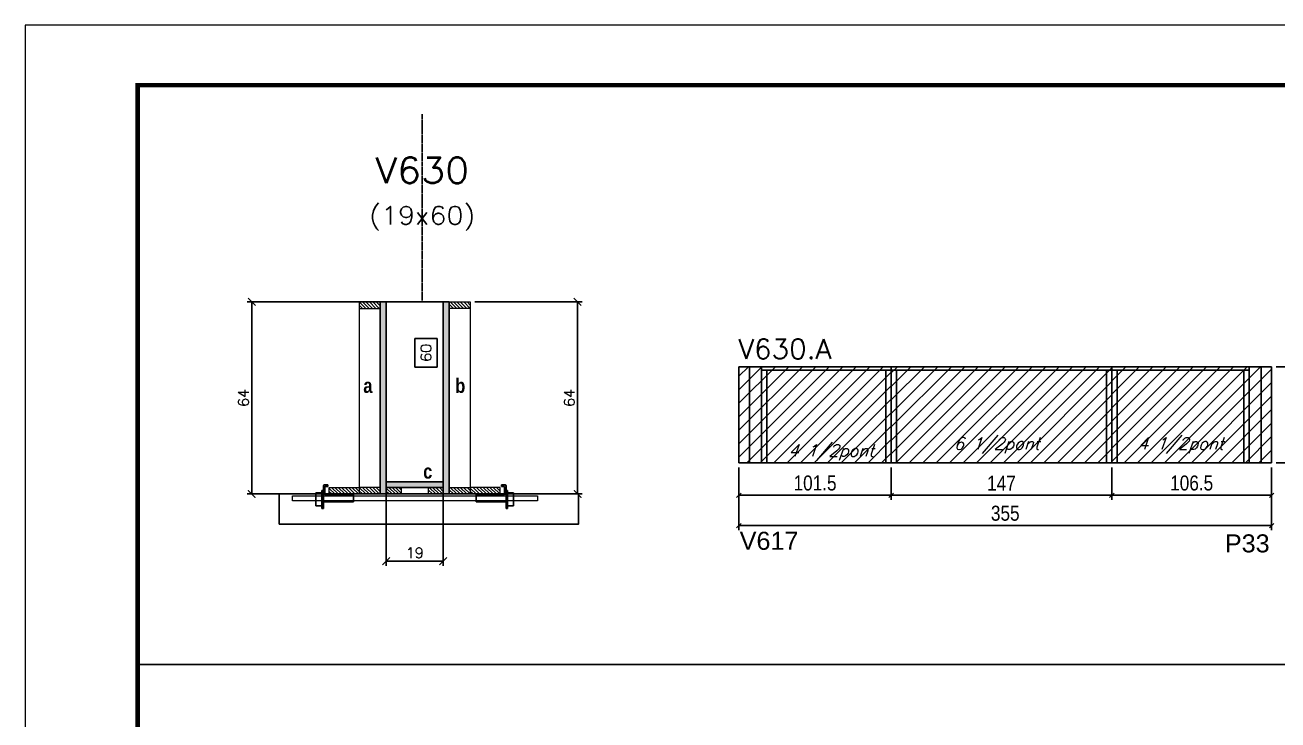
# Model space of a CAD drawing. Extents: x -20960 to -5926, y -2106 to 21915.
# Drawn here: x -7452 to -6617, y 12264 to 12727 of the extents above; entities that cross this region are included whole.
import ezdxf
from ezdxf.enums import TextEntityAlignment as Align

# ---------------------------------------------------------------- set-up
doc = ezdxf.new("R2010")
doc.units = 0
doc.linetypes.add('DASHED', pattern=[0.75, 0.5, -0.25])
doc.linetypes.add('HIDDEN', pattern=[0.375, 0.25, -0.125])
for name, color, linetype in [('5', 5, 'Continuous'), ('barrote', 251, 'Continuous'), ('COTA', 241, 'Continuous'), ('Cota Seção (2x)', 4, 'Continuous'), ('detalhes', 4, 'Continuous'), ('Painéis', 200, 'Continuous'), ('presilha', 1, 'Continuous'), ('Reaproveitamento', 251, 'Continuous'), ('SARR_2.2x7', 40, 'Continuous'), ('SARR_3.5x7', 81, 'Continuous'), ('texto', 7, 'Continuous'), ('Texto de Titulo', 7, 'Continuous'), ('Texto Qtd Sarr', 242, 'Continuous')]:
    doc.layers.add(name, color=color, linetype=linetype)
for name, color, linetype, lineweight in [('CONCRETO', 251, 'Continuous', 25), ('Folhas', 255, 'Continuous', 9), ('Hachura', 251, 'Continuous', 9), ('Madeira', 126, 'Continuous', 18), ('SARRAFO DE PRESSAO', 251, 'DASHED', 9), ('SCO-___-LAJ', 2, 'Continuous', 0), ('Texto Seção', 7, 'Continuous', 15)]:
    doc.layers.add(name, color=color, linetype=linetype, lineweight=lineweight)
doc.styles.add('COTA TECNICA', font='techl___.ttf', dxfattribs={"height": 10})
doc.styles.add('REGUA-120', font='ROMANS.shx', dxfattribs={"height": 15})
doc.styles.add('Romans', font='romans.shx')
doc.styles.get("Standard").update_dxf_attribs({"font": 'arial.ttf'})
doc.styles.add('TECNICA', font='techb___.ttf', dxfattribs={"height": 10})
doc.dimstyles.new('Cota Seção (2x)', dxfattribs={"dimtxt": 7, "dimasz": 5, "dimexe": 3, "dimexo": 3, "dimgap": 2, "dimtad": 3, "dimdec": 1, "dimlfac": 0.5, "dimzin": 12, "dimdsep": 46, "dimtxsty": 'Romans', "dimblk": 'ARCHTICK', "dimcen": 0, "dimclrd": 4, "dimclre": 4, "dimclrt": 1, "dimadec": 1, "dimazin": 3, "dimtfac": 1, "dimtdec": 1, "dimtmove": 0, "dimatfit": 3, "dimldrblk": 'OBLIQUE', "dimfxl": 1, "dimtolj": 1, "dimtzin": 12, "dimarcsym": 0})
doc.dimstyles.new('Cota Seção interna', dxfattribs={"dimtxt": 7, "dimasz": 6, "dimexe": 0.18, "dimexo": 2, "dimgap": -4, "dimtad": 3, "dimdec": 1, "dimlfac": 0.5, "dimzin": 12, "dimdsep": 46, "dimtxsty": 'Romans', "dimblk": 'ARCHTICK', "dimcen": 0.09, "dimse1": 1, "dimse2": 1, "dimsd1": 1, "dimsd2": 1, "dimclrd": 180, "dimclre": 5, "dimclrt": 1, "dimadec": 0, "dimazin": 3, "dimtfac": 1, "dimtdec": 1, "dimtofl": 0, "dimtmove": 0, "dimatfit": 3, "dimldrblk": 'ARCHTICK', "dimfxl": 1, "dimtolj": 1, "dimtzin": 0, "dimarcsym": 0})
doc.dimstyles.new('PAINEL', dxfattribs={"dimtxt": 10, "dimasz": 3, "dimexe": 3, "dimexo": 3, "dimgap": 3, "dimtad": 1, "dimdec": 1, "dimzin": 12, "dimdsep": 46, "dimtxsty": 'COTA TECNICA', "dimblk1": 'OBLIQUE', "dimblk2": 'OBLIQUE', "dimsah": 1, "dimcen": 0.9, "dimclrd": 4, "dimclre": 4, "dimclrt": 240, "dimadec": 1, "dimazin": 3, "dimtfac": 1, "dimtdec": 1, "dimtmove": 0, "dimatfit": 3, "dimfxl": 1, "dimtolj": 1, "dimtzin": 12, "dimarcsym": 0})
pattern_1 = [(315, (15745.3517, 4184.8863), (1.12253202, 1.12253202), [])]
pattern_2 = [(315, (15745.3517, 4111.2863), (1.12253202, 1.12253202), [])]
pattern_3 = [(45, (-147499.0506, -18102.5706), (-4.49012806, 4.49012806), [])]

# ---------------------------------------------------------------- blocks, each defined once
blk = doc.blocks.new('9999999999')
at = {"layer": 'Folhas'}
blk.add_lwpolyline([(98138.98, 34190.21), (99623.98, 34190.21), (99623.98, 35240.21), (98138.98, 35240.21)], close=True, dxfattribs=at)
at = {"layer": 'Folhas', "color": 30, "const_width": 3}
blk.add_lwpolyline([(98213.98, 34230.21), (99583.98, 34230.21), (99583.98, 35200.21), (98213.98, 35200.21)], close=True, dxfattribs=at)
blk = doc.blocks.new('_Oblique')
at = {"color": 0, "linetype": 'ByBlock', "lineweight": -2}
blk.add_line((-0.5, -0.5), (0.5, 0.5), dxfattribs=at)
blk = doc.blocks.new('*D1032')
at = {"layer": 'COTA', "color": 4, "linetype": 'ByBlock', "lineweight": -2, "transparency": 16777216}
for p, q in [((-6618.26, 12499.28), (-6584.26, 12499.28)), ((-6587.26, 12499.28), (-6587.26, 12435.28)), ((-6618.26, 12435.28), (-6584.26, 12435.28))]:
    blk.add_line(p, q, dxfattribs=at)
at = {"layer": 'Defpoints', "color": 0, "linetype": 'ByBlock', "transparency": 16777216}
for p in [(-6621.26, 12499.28), (-6621.26, 12435.28), (-6587.26, 12435.28)]:
    blk.add_point(p, dxfattribs=at)
at = {"layer": 'COTA', "color": 4, "linetype": 'ByBlock', "lineweight": -2, "transparency": 16777216, "xscale": 3, "yscale": 3, "zscale": 3}
for p, rotation in [((-6587.26, 12499.28), 90), ((-6587.26, 12435.28), 270)]:
    blk.add_blockref('_Oblique', p, dxfattribs=dict(at, rotation=rotation))
at = {"layer": 'COTA', "color": 240, "linetype": 'ByBlock', "transparency": 16777216, "insert": (-6595.36, 12467.28), "char_height": 10, "attachment_point": 5, "rotation": 90, "style": 'COTA TECNICA'}
blk.add_mtext('\\A1;64', dxfattribs=at)
blk = doc.blocks.new('_ArchTick')
at = {"color": 0, "linetype": 'ByBlock', "const_width": 0.15}
blk.add_lwpolyline([(-0.5, -0.5), (0.5, 0.5)], dxfattribs=at)
blk = doc.blocks.new('*D1036')
at = {"layer": 'COTA', "color": 4, "lineweight": -2, "transparency": 16777216}
for p, q in [((-7214.27, 12542.53), (-7303.92, 12542.53)), ((-7300.92, 12414.53), (-7300.92, 12542.53)), ((-7252.27, 12414.53), (-7303.92, 12414.53))]:
    blk.add_line(p, q, dxfattribs=at)
at = {"layer": 'Defpoints', "color": 0, "transparency": 16777216}
for p in [(-7300.92, 12542.53), (-7211.27, 12542.53), (-7249.27, 12414.53)]:
    blk.add_point(p, dxfattribs=at)
at = {"layer": 'COTA', "color": 4, "lineweight": -2, "transparency": 16777216, "xscale": 5, "yscale": 5, "zscale": 5}
for p, rotation in [((-7300.92, 12542.53), 90), ((-7300.92, 12414.53), 270)]:
    blk.add_blockref('_ArchTick', p, dxfattribs=dict(at, rotation=rotation))
at = {"layer": 'COTA', "color": 1, "transparency": 16777216, "insert": (-7306.42, 12478.53), "char_height": 7, "attachment_point": 5, "rotation": 90, "style": 'Romans'}
blk.add_mtext('\\A1;64', dxfattribs=at)
blk = doc.blocks.new('*D1037')
at = {"layer": 'COTA', "color": 4, "lineweight": -2, "transparency": 16777216}
for p, q in [((-7152.28, 12542.53), (-7080.79, 12542.53)), ((-7083.79, 12414.53), (-7083.79, 12542.53)), ((-7132.27, 12414.53), (-7080.79, 12414.53))]:
    blk.add_line(p, q, dxfattribs=at)
at = {"layer": 'Defpoints', "color": 0, "transparency": 16777216}
for p in [(-7155.28, 12542.53), (-7083.79, 12542.53), (-7135.27, 12414.53)]:
    blk.add_point(p, dxfattribs=at)
at = {"layer": 'COTA', "color": 4, "lineweight": -2, "transparency": 16777216, "xscale": 5, "yscale": 5, "zscale": 5}
for p, rotation in [((-7083.79, 12542.53), 90), ((-7083.79, 12414.53), 270)]:
    blk.add_blockref('_ArchTick', p, dxfattribs=dict(at, rotation=rotation))
at = {"layer": 'COTA', "color": 1, "transparency": 16777216, "insert": (-7089.29, 12478.53), "char_height": 7, "attachment_point": 5, "rotation": 90, "style": 'Romans'}
blk.add_mtext('\\A1;64', dxfattribs=at)
blk = doc.blocks.new('*D1038')
at = {"layer": 'Cota Seção (2x)', "color": 180, "lineweight": -2, "transparency": 16777216}
for p, q in [((-7177.27, 12518.03), (-7192.27, 12518.03)), ((-7192.27, 12518.03), (-7192.27, 12499.03)), ((-7177.27, 12499.03), (-7177.27, 12518.03)), ((-7192.27, 12499.03), (-7177.27, 12499.03))]:
    blk.add_line(p, q, dxfattribs=at)
at = {"layer": 'Defpoints', "color": 0, "transparency": 16777216}
for p in [(-7173.28, 12542.53), (-7173.27, 12542.53), (-7173.27, 12422.53)]:
    blk.add_point(p, dxfattribs=at)
at = {"layer": 'Cota Seção (2x)', "color": 1, "transparency": 16777216, "insert": (-7184.77, 12508.53), "char_height": 7, "attachment_point": 5, "rotation": 90, "style": 'Romans'}
blk.add_mtext('\\A1;60', dxfattribs=at)
blk = doc.blocks.new('titulo1')
at = {"layer": 'Defpoints', "color": 252, "linetype": 'HIDDEN', "ltscale": 2}
blk.add_line((0, 0), (0, 125), dxfattribs=at)
at = {"layer": 'Defpoints', "style": 'Romans', "oblique": 15}
blk.add_attdef('FOLHA', text='', height=10, dxfattribs=at).set_placement((0, 15.58), align=Align.MIDDLE_CENTER)
at = {"layer": 'Texto Qtd Sarr', "color": 3, "style": 'Romans', "oblique": 15}
for tag, height, p in [('TITULO', 17, (0, 71.45)), ('SEÇÃO', 12, (0, 41.55))]:
    blk.add_attdef(tag, text='', height=height, dxfattribs=at).set_placement(p, align=Align.MIDDLE_CENTER)
blk = doc.blocks.new('PRESILHA METÁLICA 1')
at = {"layer": 'presilha'}
for p, q in [((0, 13), (6, 13)), ((0, 13), (0, 0)), ((6, 15.5), (7.5, 15.5)), ((6, -2.5), (6, 15.5)), ((6, 13), (6, 0)), ((7.5, 10.6), (7.5, 19.9)), ((7.5, 15.5), (7.5, -2.5)), ((12, 21), (8.6, 21)), ((9, 11.6), (9, 18.9)), ((12, 19.5), (9.6, 19.5)), ((12, 21), (12, 19.5)), ((6, 0), (0, 0)), ((37.5, 4.1), (7.5, 4.1)), ((37.5, 11), (9.6, 11)), ((37.5, 11), (37.5, 4.1)), ((7.5, -2.5), (6, -2.5))]:
    blk.add_line(p, q, dxfattribs=at)
for centre, radius, start, end in [((8.6, 19.9), 1.14, 90, 180), ((9.6, 18.9), 0.57, 90, 180), ((9.6, 11.6), 0.57, 180, 270)]:
    blk.add_arc(centre, radius, start, end, dxfattribs=at)
blk = doc.blocks.new('*D1039')
at = {"layer": 'COTA', "color": 4, "lineweight": -2, "transparency": 16777216}
for p, q in [((-7211.27, 12415.93), (-7211.27, 12366.8)), ((-7173.27, 12415.93), (-7173.27, 12366.8)), ((-7211.27, 12369.8), (-7173.27, 12369.8))]:
    blk.add_line(p, q, dxfattribs=at)
at = {"layer": 'Defpoints', "color": 0, "transparency": 16777216}
for p in [(-7211.27, 12418.93), (-7173.27, 12418.93), (-7173.27, 12369.8)]:
    blk.add_point(p, dxfattribs=at)
at = {"layer": 'COTA', "color": 4, "lineweight": -2, "transparency": 16777216, "xscale": 5, "yscale": 5, "zscale": 5, "rotation": 180}
blk.add_blockref('_ArchTick', (-7211.27, 12369.8), dxfattribs=at)
at = {"layer": 'COTA', "color": 4, "lineweight": -2, "transparency": 16777216, "xscale": 5, "yscale": 5, "zscale": 5}
blk.add_blockref('_ArchTick', (-7173.27, 12369.8), dxfattribs=at)
at = {"layer": 'COTA', "color": 1, "transparency": 16777216, "insert": (-7192.27, 12375.3), "char_height": 7, "attachment_point": 5, "style": 'Romans'}
blk.add_mtext('\\A1;19', dxfattribs=at)
blk = doc.blocks.new('*D1166')
at = {"layer": 'COTA', "color": 4, "lineweight": -2, "ltscale": 25, "transparency": 16777216}
for p, q in [((-6976.26, 12432.28), (-6976.26, 12410.68)), ((-6874.76, 12432.28), (-6874.76, 12410.68)), ((-6976.26, 12413.68), (-6874.76, 12413.68))]:
    blk.add_line(p, q, dxfattribs=at)
at = {"layer": 'Defpoints', "color": 0, "ltscale": 25, "transparency": 16777216}
for p in [(-6976.26, 12435.28), (-6874.76, 12435.28), (-6874.76, 12413.68)]:
    blk.add_point(p, dxfattribs=at)
at = {"layer": 'COTA', "color": 4, "lineweight": -2, "ltscale": 25, "transparency": 16777216, "xscale": 3, "yscale": 3, "zscale": 3, "rotation": 180}
blk.add_blockref('_Oblique', (-6976.26, 12413.68), dxfattribs=at)
at = {"layer": 'COTA', "color": 4, "lineweight": -2, "ltscale": 25, "transparency": 16777216, "xscale": 3, "yscale": 3, "zscale": 3}
blk.add_blockref('_Oblique', (-6874.76, 12413.68), dxfattribs=at)
at = {"layer": 'COTA', "color": 240, "ltscale": 25, "transparency": 16777216, "insert": (-6925.51, 12421.79), "char_height": 10, "attachment_point": 5, "style": 'COTA TECNICA'}
blk.add_mtext('\\A1;101.5', dxfattribs=at)
blk = doc.blocks.new('*D1167')
at = {"layer": 'COTA', "color": 4, "lineweight": -2, "ltscale": 25, "transparency": 16777216}
for p, q in [((-6874.76, 12432.28), (-6874.76, 12410.68)), ((-6727.76, 12432.28), (-6727.76, 12410.68)), ((-6874.76, 12413.68), (-6727.76, 12413.68))]:
    blk.add_line(p, q, dxfattribs=at)
at = {"layer": 'Defpoints', "color": 0, "ltscale": 25, "transparency": 16777216}
for p in [(-6874.76, 12435.28), (-6727.76, 12435.28), (-6727.76, 12413.68)]:
    blk.add_point(p, dxfattribs=at)
at = {"layer": 'COTA', "color": 4, "lineweight": -2, "ltscale": 25, "transparency": 16777216, "xscale": 3, "yscale": 3, "zscale": 3, "rotation": 180}
blk.add_blockref('_Oblique', (-6874.76, 12413.68), dxfattribs=at)
at = {"layer": 'COTA', "color": 4, "lineweight": -2, "ltscale": 25, "transparency": 16777216, "xscale": 3, "yscale": 3, "zscale": 3}
blk.add_blockref('_Oblique', (-6727.76, 12413.68), dxfattribs=at)
at = {"layer": 'COTA', "color": 240, "ltscale": 25, "transparency": 16777216, "insert": (-6801.26, 12421.75), "char_height": 10, "attachment_point": 5, "style": 'COTA TECNICA'}
blk.add_mtext('\\A1;147', dxfattribs=at)
blk = doc.blocks.new('*D1168')
at = {"layer": 'COTA', "color": 4, "lineweight": -2, "ltscale": 25, "transparency": 16777216}
for p, q in [((-6727.76, 12432.28), (-6727.76, 12410.68)), ((-6621.26, 12432.28), (-6621.26, 12410.68)), ((-6727.76, 12413.68), (-6621.26, 12413.68))]:
    blk.add_line(p, q, dxfattribs=at)
at = {"layer": 'Defpoints', "color": 0, "ltscale": 25, "transparency": 16777216}
for p in [(-6727.76, 12435.28), (-6621.26, 12435.28), (-6621.26, 12413.68)]:
    blk.add_point(p, dxfattribs=at)
at = {"layer": 'COTA', "color": 4, "lineweight": -2, "ltscale": 25, "transparency": 16777216, "xscale": 3, "yscale": 3, "zscale": 3, "rotation": 180}
blk.add_blockref('_Oblique', (-6727.76, 12413.68), dxfattribs=at)
at = {"layer": 'COTA', "color": 4, "lineweight": -2, "ltscale": 25, "transparency": 16777216, "xscale": 3, "yscale": 3, "zscale": 3}
blk.add_blockref('_Oblique', (-6621.26, 12413.68), dxfattribs=at)
at = {"layer": 'COTA', "color": 240, "ltscale": 25, "transparency": 16777216, "insert": (-6674.51, 12421.79), "char_height": 10, "attachment_point": 5, "style": 'COTA TECNICA'}
blk.add_mtext('\\A1;106.5', dxfattribs=at)
blk = doc.blocks.new('*D1169')
at = {"layer": 'COTA', "color": 4, "lineweight": -2, "ltscale": 25, "transparency": 16777216}
for p, q in [((-6976.26, 12432.28), (-6976.26, 12390.44)), ((-6621.26, 12432.28), (-6621.26, 12390.44)), ((-6621.26, 12393.44), (-6976.26, 12393.44))]:
    blk.add_line(p, q, dxfattribs=at)
at = {"layer": 'Defpoints', "color": 0, "ltscale": 25, "transparency": 16777216}
for p in [(-6976.26, 12435.28), (-6621.26, 12435.28), (-6976.26, 12393.44)]:
    blk.add_point(p, dxfattribs=at)
at = {"layer": 'COTA', "color": 4, "lineweight": -2, "ltscale": 25, "transparency": 16777216, "xscale": 3, "yscale": 3, "zscale": 3, "rotation": 180}
blk.add_blockref('_Oblique', (-6976.26, 12393.44), dxfattribs=at)
at = {"layer": 'COTA', "color": 4, "lineweight": -2, "ltscale": 25, "transparency": 16777216, "xscale": 3, "yscale": 3, "zscale": 3}
blk.add_blockref('_Oblique', (-6621.26, 12393.44), dxfattribs=at)
at = {"layer": 'COTA', "color": 240, "ltscale": 25, "transparency": 16777216, "insert": (-6798.76, 12401.66), "char_height": 10, "attachment_point": 5, "style": 'COTA TECNICA'}
blk.add_mtext('\\A1;355', dxfattribs=at)

msp = doc.modelspace()

# ---------------------------------------------------------------- hatches: boundary and pattern name
at = {"layer": 'Hachura'}
h = msp.add_hatch(dxfattribs=at)
h.set_pattern_fill('ANSI31', color=256, scale=0.5, angle=270, style=0)
h.set_pattern_definition([(315, (15745.3517, 4234.8863), (1.12253202, 1.12253202), [])])
h.paths.add_polyline_path([(-7215.27, 12538.13), (-7215.27, 12542.53), (-7229.27, 12542.53), (-7229.27, 12538.13)])
h = msp.add_hatch(color=256, dxfattribs=at)
h.dxf.hatch_style = 1
h.paths.add_polyline_path([(-7215.27, 12542.53), (-7211.27, 12542.53), (-7211.27, 12414.53), (-7215.27, 12414.53)])
h = msp.add_hatch(color=256, dxfattribs=at)
h.dxf.hatch_style = 1
h.paths.add_polyline_path([(-7169.28, 12542.53), (-7173.28, 12542.53), (-7173.27, 12414.53), (-7169.27, 12414.53)])
h = msp.add_hatch(dxfattribs=at)
h.set_pattern_fill('ANSI31', color=256, scale=0.5, angle=270, style=0)
h.set_pattern_definition([(315, (15745.3613, 4234.8863), (1.12253202, 1.12253202), [])])
h.paths.add_polyline_path([(-7169.28, 12538.13), (-7169.28, 12542.53), (-7155.28, 12542.53), (-7155.28, 12538.13)])
h = msp.add_hatch(dxfattribs=at)
h.set_pattern_fill('ANSI31', color=256, scale=0.5, angle=270, style=0)
h.set_pattern_definition(pattern_1)
h.paths.add_polyline_path([(-7249.27, 12414.53), (-7249.27, 12418.93), (-7229.27, 12418.93), (-7229.27, 12414.53)])
h = msp.add_hatch(dxfattribs=at)
h.set_pattern_fill('ANSI31', color=256, scale=0.5, angle=270, style=0)
h.set_pattern_definition(pattern_2)
h.paths.add_polyline_path([(-7215.27, 12414.53), (-7215.27, 12418.93), (-7229.27, 12418.93), (-7229.27, 12414.53)])
h = msp.add_hatch(color=256, dxfattribs=at)
h.dxf.hatch_style = 1
h.paths.add_polyline_path([(-7211.27, 12418.93), (-7211.27, 12422.53), (-7173.27, 12422.53), (-7173.27, 12418.93)])
h = msp.add_hatch(dxfattribs=at)
h.set_pattern_fill('ANSI31', color=256, scale=0.5, angle=270, style=0)
h.set_pattern_definition(pattern_1)
h.paths.add_polyline_path([(-7211.27, 12414.53), (-7211.27, 12418.93), (-7201.27, 12418.93), (-7201.27, 12414.53)])
h = msp.add_hatch(dxfattribs=at)
h.set_pattern_fill('ANSI31', color=256, scale=0.5, angle=270, style=0)
h.set_pattern_definition(pattern_1)
h.paths.add_polyline_path([(-7173.27, 12414.53), (-7173.27, 12418.93), (-7183.27, 12418.93), (-7183.27, 12414.53)])
h = msp.add_hatch(dxfattribs=at)
h.set_pattern_fill('ANSI31', color=256, scale=0.5, angle=270, style=0)
h.set_pattern_definition(pattern_2)
h.paths.add_polyline_path([(-7169.27, 12414.53), (-7169.27, 12418.93), (-7155.27, 12418.93), (-7155.27, 12414.53)])
h = msp.add_hatch(dxfattribs=at)
h.set_pattern_fill('ANSI31', color=256, scale=0.5, angle=270, style=0)
h.set_pattern_definition(pattern_1)
h.paths.add_polyline_path([(-7135.27, 12414.53), (-7135.27, 12418.93), (-7155.27, 12418.93), (-7155.27, 12414.53)])
at = {"layer": 'Reaproveitamento', "linetype": 'ByBlock'}
h = msp.add_hatch(dxfattribs=at)
h.set_pattern_fill('ANSI31', color=256, scale=2)
h.set_pattern_definition(pattern_3)
h.paths.add_polyline_path([(-6976.26, 12499.28), (-6976.26, 12435.28), (-6874.76, 12435.28), (-6874.76, 12499.28)])
h.paths.add_polyline_path([(-6951.36, 12434.21), (-6883.74, 12434.21), (-6878.24, 12450.18), (-6945.86, 12450.18)], flags=9)
h = msp.add_hatch(dxfattribs=at)
h.set_pattern_fill('ANSI31', color=256, scale=2)
h.set_pattern_definition([(45, (-149070.5506, -11224.15), (-4.49012806, 4.49012806), [])])
h.paths.add_polyline_path([(-6847.76, 12499.28), (-6874.76, 12499.28), (-6874.76, 12435.28), (-6727.76, 12435.28), (-6727.76, 12499.28), (-6754.76, 12499.28), (-6780.26, 12499.28)])
h.paths.add_polyline_path([(-6840.83, 12438.77), (-6773.59, 12438.77), (-6768.09, 12454.74), (-6835.33, 12454.74)], flags=24)
h = msp.add_hatch(dxfattribs=at)
h.set_pattern_fill('ANSI31', color=256, scale=2)
h.set_pattern_definition(pattern_3)
h.paths.add_polyline_path([(-6621.26, 12499.28), (-6727.76, 12499.28), (-6727.76, 12435.28), (-6621.26, 12435.28)])
h.paths.add_polyline_path([(-6718.38, 12438.77), (-6650.76, 12438.77), (-6645.26, 12454.74), (-6712.88, 12454.74)], flags=24)

# ---------------------------------------------------------------- linework, layer by layer
at = {"layer": 'barrote'}
msp.add_lwpolyline([(-7282.72, 12394.53), (-7083.14, 12394.53), (-7083.14, 12414.53), (-7282.72, 12414.53)], close=True, dxfattribs=at)
at = {"layer": 'CONCRETO'}
msp.add_lwpolyline([(-7211.27, 12542.53), (-7211.27, 12542.53), (-7211.27, 12542.53), (-7211.27, 12542.53), (-7173.27, 12542.53), (-7173.27, 12542.53), (-7173.27, 12542.53), (-7173.27, 12422.53), (-7211.27, 12422.53), (-7211.27, 12542.53)], close=True, dxfattribs=at)
at = {"layer": 'COTA', "linetype": 'ByBlock'}
msp.add_line((-7377, 12301.01), (-6007, 12301.01), dxfattribs=at)
at = {"layer": 'Madeira'}
for points in [[(-7215.27, 12538.13), (-7215.27, 12542.53), (-7229.27, 12542.53), (-7229.27, 12538.13)], [(-7215.27, 12542.53), (-7229.27, 12542.53), (-7229.27, 12414.53), (-7215.27, 12414.53)], [(-7169.28, 12538.13), (-7169.28, 12542.53), (-7155.28, 12542.53), (-7155.28, 12538.13)], [(-7169.28, 12542.53), (-7155.28, 12542.53), (-7155.27, 12414.53), (-7169.27, 12414.53)], [(-7249.27, 12414.53), (-7249.27, 12418.93), (-7229.27, 12418.93), (-7229.27, 12414.53)], [(-7215.27, 12414.53), (-7215.27, 12418.93), (-7229.27, 12418.93), (-7229.27, 12414.53)], [(-7211.27, 12414.53), (-7211.27, 12418.93), (-7201.27, 12418.93), (-7201.27, 12414.53)], [(-7173.27, 12414.53), (-7173.27, 12418.93), (-7183.27, 12418.93), (-7183.27, 12414.53)], [(-7169.27, 12414.53), (-7169.27, 12418.93), (-7155.27, 12418.93), (-7155.27, 12414.53)], [(-7135.27, 12414.53), (-7135.27, 12418.93), (-7155.27, 12418.93), (-7155.27, 12414.53)]]:
    msp.add_lwpolyline(points, close=True, dxfattribs=at)
at = {"layer": 'Painéis', "linetype": 'ByBlock'}
for p, q in [((-6976.26, 12499.28), (-6874.76, 12499.28)), ((-6976.26, 12499.28), (-6976.26, 12435.28)), ((-6874.76, 12499.28), (-6847.76, 12499.28)), ((-6874.76, 12499.28), (-6874.76, 12435.28)), ((-6847.76, 12499.28), (-6780.26, 12499.28)), ((-6847.76, 12499.28), (-6847.76, 12499.28)), ((-6780.26, 12499.28), (-6754.76, 12499.28)), ((-6754.76, 12499.28), (-6727.76, 12499.28)), ((-6754.76, 12499.28), (-6754.76, 12499.28)), ((-6727.76, 12499.28), (-6621.26, 12499.28)), ((-6727.76, 12499.28), (-6727.76, 12435.28)), ((-6621.26, 12435.28), (-6621.26, 12499.28)), ((-6976.26, 12435.28), (-6621.26, 12435.28))]:
    msp.add_line(p, q, dxfattribs=at)
at = {"layer": 'Painéis'}
for points in [[(-7215.27, 12542.53), (-7211.27, 12542.53), (-7211.27, 12414.53), (-7215.27, 12414.53)], [(-7169.28, 12542.53), (-7173.28, 12542.53), (-7173.27, 12414.53), (-7169.27, 12414.53)], [(-7211.27, 12418.93), (-7211.27, 12422.53), (-7173.27, 12422.53), (-7173.27, 12418.93)]]:
    msp.add_lwpolyline(points, close=True, dxfattribs=at)
at = {"layer": 'SARR_2.2x7', "linetype": 'Continuous'}
for p, q in [((-6969.26, 12499.28), (-6969.26, 12435.28)), ((-6874.76, 12497.08), (-6961.26, 12497.08)), ((-6727.76, 12497.08), (-6874.76, 12497.08)), ((-6636.26, 12497.08), (-6727.76, 12497.08)), ((-6628.26, 12499.28), (-6628.26, 12435.28))]:
    msp.add_line(p, q, dxfattribs=at)
at = {"layer": 'SARR_3.5x7'}
for p, q in [((-6961.26, 12499.28), (-6961.26, 12435.28)), ((-6957.76, 12497.08), (-6957.76, 12435.28)), ((-6878.26, 12497.08), (-6878.26, 12435.28)), ((-6874.76, 12499.28), (-6874.76, 12435.28)), ((-6871.26, 12497.08), (-6871.26, 12435.28)), ((-6731.26, 12497.08), (-6731.26, 12435.28)), ((-6727.76, 12499.28), (-6727.76, 12435.28)), ((-6724.26, 12497.08), (-6724.26, 12435.28)), ((-6639.76, 12497.08), (-6639.76, 12435.28)), ((-6636.26, 12499.28), (-6636.26, 12435.28))]:
    msp.add_line(p, q, dxfattribs=at)
at = {"layer": 'SCO-___-LAJ', "color": 1}
msp.add_lwpolyline([(-7273.72, 12413.2), (-7110.46, 12413.2), (-7110.46, 12410), (-7273.72, 12410)], close=True, dxfattribs=at)

# ---------------------------------------------------------------- block references
at = {"layer": 'presilha', "yscale": 0.6666666666666666, "zscale": 0.6666666666666666}
for p, xscale in [((-7258.14, 12406.56), 0.6666666666666666), ((-7126.4, 12406.56), -0.6666666666666666)]:
    msp.add_blockref('PRESILHA METÁLICA 1', p, dxfattribs=dict(at, xscale=xscale))
at = {"layer": 'SARRAFO DE PRESSAO', "color": 6, "linetype": 'ByBlock'}
msp.add_blockref('9999999999', (-105590.98, -22513.42), dxfattribs=at)
at = {"layer": 'Texto Seção'}
ref = msp.add_blockref('titulo1', (-7187.27, 12542.53), dxfattribs=at)
ref.add_attrib('TITULO', 'V630', dxfattribs={"layer": 'Texto de Titulo', "color": 7, "height": 17, "style": 'Romans', "width": 1.1}).set_placement((-7187.27, 12630.03), align=Align.MIDDLE_CENTER)
ref.add_attrib('SEÇÃO', '(19x60)', dxfattribs={"layer": 'Texto de Titulo', "color": 7, "height": 12, "style": 'Romans', "width": 1.1}).set_placement((-7187.27, 12600.03), align=Align.MIDDLE_CENTER)

# ---------------------------------------------------------------- texts
at = {"layer": '5', "linetype": 'Continuous'}
for s, p in [('V617', (-6975.74, 12377.36)), ('P33', (-6652.39, 12375.64))]:
    msp.add_text(s, height=12, rotation=0.00004, dxfattribs=at).set_placement(p)
at = {"layer": 'detalhes', "style": 'TECNICA'}
for s, p in [('b', (-7165.34, 12481.86)), ('a', (-7226.57, 12481.87)), ('c', (-7186.67, 12424.77))]:
    msp.add_text(s, height=9.6, dxfattribs=at).set_placement(p)
at = {"layer": 'texto', "color": 2, "char_height": 8, "attachment_point": 5, "style": 'Romans'}
for s, insert in [('{\\Q19;\\C256;6 1/2pont}', (-6804.52, 12446.76)), ('{\\Q19;\\C256;4 1/2pont}', (-6681.81, 12446.76)), ('{\\Q19;\\C256;4 1/2pont}', (-6914.79, 12442.2))]:
    msp.add_mtext(s, dxfattribs=dict(at, insert=insert))
at = {"layer": 'Texto Seção', "style": 'REGUA-120', "width": 1.05}
msp.add_text('V630.A', height=13, dxfattribs=at).set_placement((-6976.73, 12504.64))

# ---------------------------------------------------------------- dimensions: what is measured, and where the dimension line sits
at = {"layer": 'COTA'}
for base, p1, p2, picture, middle in [((-7300.92, 12542.53), (-7249.27, 12414.53), (-7211.27, 12542.53), '*D1036', (-7306.42, 12478.53)), ((-7083.79, 12542.53), (-7135.27, 12414.53), (-7155.28, 12542.53), '*D1037', (-7089.29, 12478.53))]:
    dim = msp.add_linear_dim(base=base, p1=p1, p2=p2, angle=90, dimstyle='Cota Seção (2x)', dxfattribs=at)
    dim.commit()
    dim.dimension.update_dxf_attribs({"geometry": picture, "text_midpoint": middle})
at = {"layer": 'COTA', "linetype": 'ByBlock'}
dim = msp.add_aligned_dim(p1=(-6621.26, 12499.28), p2=(-6621.26, 12435.28), distance=34, dimstyle='PAINEL', dxfattribs=at)
dim.commit()
dim.dimension.update_dxf_attribs({"geometry": '*D1032', "text_midpoint": (-6595.36, 12467.28)})
at = {"layer": 'COTA', "ltscale": 25}
for base, p1, p2, picture, middle in [((-6874.76, 12413.68), (-6976.26, 12435.28), (-6874.76, 12435.28), '*D1166', (-6925.51, 12421.79)), ((-6976.26, 12393.44), (-6621.26, 12435.28), (-6976.26, 12435.28), '*D1169', (-6798.76, 12401.66))]:
    dim = msp.add_linear_dim(base=base, p1=p1, p2=p2, dimstyle='PAINEL', dxfattribs=at)
    dim.commit()
    dim.dimension.update_dxf_attribs({"geometry": picture, "text_midpoint": middle})
for base, p1, p2, picture, middle in [((-6727.76, 12413.68), (-6874.76, 12435.28), (-6727.76, 12435.28), '*D1167', (-6801.26, 12421.75)), ((-6621.26, 12413.68), (-6727.76, 12435.28), (-6621.26, 12435.28), '*D1168', (-6674.51, 12421.79))]:
    dim = msp.add_linear_dim(base=base, p1=p1, p2=p2, dimstyle='PAINEL', override={"dimtmove": 1}, dxfattribs=at)
    dim.commit()
    dim.dimension.update_dxf_attribs({"geometry": picture, "text_midpoint": middle})
at = {"layer": 'COTA'}
dim = msp.add_linear_dim(base=(-7173.27, 12369.8), p1=(-7211.27, 12418.93), p2=(-7173.27, 12418.93), dimstyle='Cota Seção (2x)', dxfattribs=at)
dim.commit()
dim.dimension.update_dxf_attribs({"geometry": '*D1039', "text_midpoint": (-7192.27, 12375.3)})
at = {"layer": 'Cota Seção (2x)'}
dim = msp.add_linear_dim(base=(-7173.27, 12542.53), p1=(-7173.27, 12422.53), p2=(-7173.28, 12542.53), angle=90, dimstyle='Cota Seção interna', dxfattribs=at)
dim.commit()
dim.dimension.update_dxf_attribs({"geometry": '*D1038', "text_midpoint": (-7173.27, 12508.53), "dimtype": 160})

doc.saveas('drawing.dxf')
